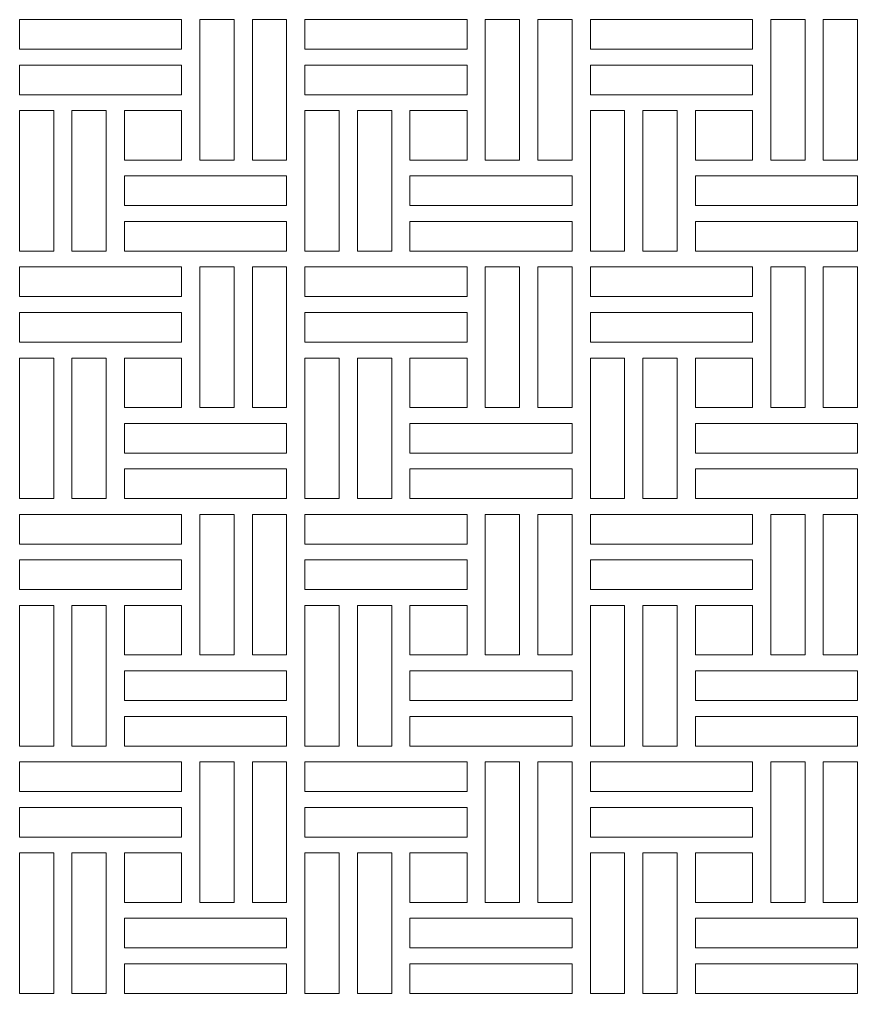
# Model space of a CAD drawing. Header units: millimetres. Extents: x -1200 to 1200, y -590 to 590.
# Drawn here: x 184 to 1200, y -590 to 590 of the extents above; entities that cross this region are included whole.
import ezdxf

# ---------------------------------------------------------------- set-up
doc = ezdxf.new("R2010")
doc.units = ezdxf.units.MM
doc.header["$MEASUREMENT"] = 0
doc.layers.add('Layer 1', color=7, linetype='Continuous')

msp = doc.modelspace()

# ---------------------------------------------------------------- linework, layer by layer
at = {"layer": 'Layer 1', "color": 250, "lineweight": 20}
for points, knots in [([(184.0305, 553.9891), (184.0305, 553.9891), (380.5639, 553.9891), (380.5639, 553.9891), (380.5639, 553.9891), (380.5639, 589.9734), (380.5639, 589.9734), (380.5639, 589.9734), (184.0305, 589.9734), (184.0305, 589.9734), (184.0305, 589.9734), (184.0305, 553.9891), (184.0305, 553.9891)], [0, 0, 0, 0, 0.25, 0.25, 0.25, 0.5, 0.5, 0.5, 0.75, 0.75, 0.75, 1, 1, 1, 1]), ([(444.2366, 419.6945), (444.2366, 419.6945), (444.2366, 589.9734), (444.2366, 589.9734), (444.2366, 589.9734), (402.7033, 589.9734), (402.7033, 589.9734), (402.7033, 589.9734), (402.7033, 419.6945), (402.7033, 419.6945), (402.7033, 419.6945), (444.2366, 419.6945), (444.2366, 419.6945)], [0, 0, 0, 0, 0.25, 0.25, 0.25, 0.5, 0.5, 0.5, 0.75, 0.75, 0.75, 1, 1, 1, 1]), ([(466.3773, 589.9734), (466.3773, 589.9734), (466.3773, 419.6945), (466.3773, 419.6945), (466.3773, 419.6945), (507.9087, 419.6945), (507.9087, 419.6945), (507.9087, 419.6945), (507.9087, 589.9734), (507.9087, 589.9734), (507.9087, 589.9734), (466.3773, 589.9734), (466.3773, 589.9734)], [0, 0, 0, 0, 0.25, 0.25, 0.25, 0.5, 0.5, 0.5, 0.75, 0.75, 0.75, 1, 1, 1, 1]), ([(530.0492, 553.9891), (530.0492, 553.9891), (726.5842, 553.9891), (726.5842, 553.9891), (726.5842, 553.9891), (726.5842, 589.9734), (726.5842, 589.9734), (726.5842, 589.9734), (530.0492, 589.9734), (530.0492, 589.9734), (530.0492, 589.9734), (530.0492, 553.9891), (530.0492, 553.9891)], [0, 0, 0, 0, 0.25, 0.25, 0.25, 0.5, 0.5, 0.5, 0.75, 0.75, 0.75, 1, 1, 1, 1]), ([(790.2558, 419.6945), (790.2558, 419.6945), (790.2558, 589.9734), (790.2558, 589.9734), (790.2558, 589.9734), (748.7237, 589.9734), (748.7237, 589.9734), (748.7237, 589.9734), (748.7237, 419.6945), (748.7237, 419.6945), (748.7237, 419.6945), (790.2558, 419.6945), (790.2558, 419.6945)], [0, 0, 0, 0, 0.25, 0.25, 0.25, 0.5, 0.5, 0.5, 0.75, 0.75, 0.75, 1, 1, 1, 1]), ([(812.396, 589.9734), (812.396, 589.9734), (812.396, 419.6945), (812.396, 419.6945), (812.396, 419.6945), (853.9293, 419.6945), (853.9293, 419.6945), (853.9293, 419.6945), (853.9293, 589.9734), (853.9293, 589.9734), (853.9293, 589.9734), (812.396, 589.9734), (812.396, 589.9734)], [0, 0, 0, 0, 0.25, 0.25, 0.25, 0.5, 0.5, 0.5, 0.75, 0.75, 0.75, 1, 1, 1, 1]), ([(876.0704, 553.9891), (876.0704, 553.9891), (1072.6025, 553.9891), (1072.6025, 553.9891), (1072.6025, 553.9891), (1072.6025, 589.9734), (1072.6025, 589.9734), (1072.6025, 589.9734), (876.0704, 589.9734), (876.0704, 589.9734), (876.0704, 589.9734), (876.0704, 553.9891), (876.0704, 553.9891)], [0, 0, 0, 0, 0.25, 0.25, 0.25, 0.5, 0.5, 0.5, 0.75, 0.75, 0.75, 1, 1, 1, 1]), ([(1136.275, 419.6945), (1136.275, 419.6945), (1136.275, 589.9734), (1136.275, 589.9734), (1136.275, 589.9734), (1094.7424, 589.9734), (1094.7424, 589.9734), (1094.7424, 589.9734), (1094.7424, 419.6945), (1094.7424, 419.6945), (1094.7424, 419.6945), (1136.275, 419.6945), (1136.275, 419.6945)], [0, 0, 0, 0, 0.25, 0.25, 0.25, 0.5, 0.5, 0.5, 0.75, 0.75, 0.75, 1, 1, 1, 1]), ([(1158.4159, 589.9734), (1158.4159, 589.9734), (1158.4159, 419.6945), (1158.4159, 419.6945), (1158.4159, 419.6945), (1199.95, 419.6945), (1199.95, 419.6945), (1199.95, 419.6945), (1199.95, 589.9734), (1199.95, 589.9734), (1199.95, 589.9734), (1158.4159, 589.9734), (1158.4159, 589.9734)], [0, 0, 0, 0, 0.25, 0.25, 0.25, 0.5, 0.5, 0.5, 0.75, 0.75, 0.75, 1, 1, 1, 1]), ([(184.0305, 498.8232), (184.0305, 498.8232), (225.563, 498.8232), (225.563, 498.8232), (225.563, 498.8232), (247.7021, 498.8232), (247.7021, 498.8232), (247.7021, 498.8232), (289.2355, 498.8232), (289.2355, 498.8232), (289.2355, 498.8232), (311.3769, 498.8232), (311.3769, 498.8232), (311.3769, 498.8232), (380.5639, 498.8232), (380.5639, 498.8232), (380.5639, 498.8232), (380.5639, 534.8062), (380.5639, 534.8062), (380.5639, 534.8062), (184.0305, 534.8062), (184.0305, 534.8062), (184.0305, 534.8062), (184.0305, 498.8232), (184.0305, 498.8232)], [0, 0, 0, 0, 0.125, 0.125, 0.125, 0.25, 0.25, 0.25, 0.375, 0.375, 0.375, 0.5, 0.5, 0.5, 0.625, 0.625, 0.625, 0.75, 0.75, 0.75, 0.875, 0.875, 0.875, 1, 1, 1, 1]), ([(530.0492, 498.8232), (530.0492, 498.8232), (571.5818, 498.8232), (571.5818, 498.8232), (571.5818, 498.8232), (593.7217, 498.8232), (593.7217, 498.8232), (593.7217, 498.8232), (635.2554, 498.8232), (635.2554, 498.8232), (635.2554, 498.8232), (657.3956, 498.8232), (657.3956, 498.8232), (657.3956, 498.8232), (726.5842, 498.8232), (726.5842, 498.8232), (726.5842, 498.8232), (726.5842, 534.8062), (726.5842, 534.8062), (726.5842, 534.8062), (530.0492, 534.8062), (530.0492, 534.8062), (530.0492, 534.8062), (530.0492, 498.8232), (530.0492, 498.8232)], [0, 0, 0, 0, 0.125, 0.125, 0.125, 0.25, 0.25, 0.25, 0.375, 0.375, 0.375, 0.5, 0.5, 0.5, 0.625, 0.625, 0.625, 0.75, 0.75, 0.75, 0.875, 0.875, 0.875, 1, 1, 1, 1]), ([(876.0704, 498.8232), (876.0704, 498.8232), (917.6029, 498.8232), (917.6029, 498.8232), (917.6029, 498.8232), (939.7436, 498.8232), (939.7436, 498.8232), (939.7436, 498.8232), (981.2745, 498.8232), (981.2745, 498.8232), (981.2745, 498.8232), (1003.4152, 498.8232), (1003.4152, 498.8232), (1003.4152, 498.8232), (1072.6025, 498.8232), (1072.6025, 498.8232), (1072.6025, 498.8232), (1072.6025, 534.8062), (1072.6025, 534.8062), (1072.6025, 534.8062), (876.0704, 534.8062), (876.0704, 534.8062), (876.0704, 534.8062), (876.0704, 498.8232), (876.0704, 498.8232)], [0, 0, 0, 0, 0.125, 0.125, 0.125, 0.25, 0.25, 0.25, 0.375, 0.375, 0.375, 0.5, 0.5, 0.5, 0.625, 0.625, 0.625, 0.75, 0.75, 0.75, 0.875, 0.875, 0.875, 1, 1, 1, 1]), ([(225.563, 309.3599), (225.563, 309.3599), (225.563, 479.6402), (225.563, 479.6402), (225.563, 479.6402), (184.0305, 479.6402), (184.0305, 479.6402), (184.0305, 479.6402), (184.0305, 309.3599), (184.0305, 309.3599), (184.0305, 309.3599), (225.563, 309.3599), (225.563, 309.3599)], [0, 0, 0, 0, 0.25, 0.25, 0.25, 0.5, 0.5, 0.5, 0.75, 0.75, 0.75, 1, 1, 1, 1]), ([(289.2355, 309.3599), (289.2355, 309.3599), (289.2355, 479.6402), (289.2355, 479.6402), (289.2355, 479.6402), (247.7021, 479.6402), (247.7021, 479.6402), (247.7021, 479.6402), (247.7021, 309.3599), (247.7021, 309.3599), (247.7021, 309.3599), (289.2355, 309.3599), (289.2355, 309.3599)], [0, 0, 0, 0, 0.25, 0.25, 0.25, 0.5, 0.5, 0.5, 0.75, 0.75, 0.75, 1, 1, 1, 1]), ([(311.3769, 479.6402), (311.3769, 479.6402), (311.3769, 419.6945), (311.3769, 419.6945), (311.3769, 419.6945), (380.5639, 419.6945), (380.5639, 419.6945), (380.5639, 419.6945), (380.5639, 479.6402), (380.5639, 479.6402), (380.5639, 479.6402), (311.3769, 479.6402), (311.3769, 479.6402)], [0, 0, 0, 0, 0.25, 0.25, 0.25, 0.5, 0.5, 0.5, 0.75, 0.75, 0.75, 1, 1, 1, 1]), ([(571.5818, 309.3599), (571.5818, 309.3599), (571.5818, 479.6402), (571.5818, 479.6402), (571.5818, 479.6402), (530.0492, 479.6402), (530.0492, 479.6402), (530.0492, 479.6402), (530.0492, 309.3599), (530.0492, 309.3599), (530.0492, 309.3599), (571.5818, 309.3599), (571.5818, 309.3599)], [0, 0, 0, 0, 0.25, 0.25, 0.25, 0.5, 0.5, 0.5, 0.75, 0.75, 0.75, 1, 1, 1, 1]), ([(635.2554, 309.3599), (635.2554, 309.3599), (635.2554, 479.6402), (635.2554, 479.6402), (635.2554, 479.6402), (593.7217, 479.6402), (593.7217, 479.6402), (593.7217, 479.6402), (593.7217, 309.3599), (593.7217, 309.3599), (593.7217, 309.3599), (635.2554, 309.3599), (635.2554, 309.3599)], [0, 0, 0, 0, 0.25, 0.25, 0.25, 0.5, 0.5, 0.5, 0.75, 0.75, 0.75, 1, 1, 1, 1]), ([(657.3956, 479.6402), (657.3956, 479.6402), (657.3956, 419.6945), (657.3956, 419.6945), (657.3956, 419.6945), (726.5842, 419.6945), (726.5842, 419.6945), (726.5842, 419.6945), (726.5842, 479.6402), (726.5842, 479.6402), (726.5842, 479.6402), (657.3956, 479.6402), (657.3956, 479.6402)], [0, 0, 0, 0, 0.25, 0.25, 0.25, 0.5, 0.5, 0.5, 0.75, 0.75, 0.75, 1, 1, 1, 1]), ([(917.6029, 309.3599), (917.6029, 309.3599), (917.6029, 479.6402), (917.6029, 479.6402), (917.6029, 479.6402), (876.0704, 479.6402), (876.0704, 479.6402), (876.0704, 479.6402), (876.0704, 309.3599), (876.0704, 309.3599), (876.0704, 309.3599), (917.6029, 309.3599), (917.6029, 309.3599)], [0, 0, 0, 0, 0.25, 0.25, 0.25, 0.5, 0.5, 0.5, 0.75, 0.75, 0.75, 1, 1, 1, 1]), ([(981.2745, 309.3599), (981.2745, 309.3599), (981.2745, 479.6402), (981.2745, 479.6402), (981.2745, 479.6402), (939.7436, 479.6402), (939.7436, 479.6402), (939.7436, 479.6402), (939.7436, 309.3599), (939.7436, 309.3599), (939.7436, 309.3599), (981.2745, 309.3599), (981.2745, 309.3599)], [0, 0, 0, 0, 0.25, 0.25, 0.25, 0.5, 0.5, 0.5, 0.75, 0.75, 0.75, 1, 1, 1, 1]), ([(1003.4152, 479.6402), (1003.4152, 479.6402), (1003.4152, 419.6945), (1003.4152, 419.6945), (1003.4152, 419.6945), (1072.6025, 419.6945), (1072.6025, 419.6945), (1072.6025, 419.6945), (1072.6025, 479.6402), (1072.6025, 479.6402), (1072.6025, 479.6402), (1003.4152, 479.6402), (1003.4152, 479.6402)], [0, 0, 0, 0, 0.25, 0.25, 0.25, 0.5, 0.5, 0.5, 0.75, 0.75, 0.75, 1, 1, 1, 1]), ([(507.9087, 400.5131), (507.9087, 400.5131), (311.3769, 400.5131), (311.3769, 400.5131), (311.3769, 400.5131), (311.3769, 364.5272), (311.3769, 364.5272), (311.3769, 364.5272), (507.9087, 364.5272), (507.9087, 364.5272), (507.9087, 364.5272), (507.9087, 400.5131), (507.9087, 400.5131)], [0, 0, 0, 0, 0.25, 0.25, 0.25, 0.5, 0.5, 0.5, 0.75, 0.75, 0.75, 1, 1, 1, 1]), ([(853.9293, 400.5131), (853.9293, 400.5131), (657.3956, 400.5131), (657.3956, 400.5131), (657.3956, 400.5131), (657.3956, 364.5272), (657.3956, 364.5272), (657.3956, 364.5272), (853.9293, 364.5272), (853.9293, 364.5272), (853.9293, 364.5272), (853.9293, 400.5131), (853.9293, 400.5131)], [0, 0, 0, 0, 0.25, 0.25, 0.25, 0.5, 0.5, 0.5, 0.75, 0.75, 0.75, 1, 1, 1, 1]), ([(1199.95, 400.5131), (1199.95, 400.5131), (1003.4152, 400.5131), (1003.4152, 400.5131), (1003.4152, 400.5131), (1003.4152, 364.5272), (1003.4152, 364.5272), (1003.4152, 364.5272), (1199.95, 364.5272), (1199.95, 364.5272), (1199.95, 364.5272), (1199.95, 400.5131), (1199.95, 400.5131)], [0, 0, 0, 0, 0.25, 0.25, 0.25, 0.5, 0.5, 0.5, 0.75, 0.75, 0.75, 1, 1, 1, 1]), ([(507.9087, 345.3452), (507.9087, 345.3452), (311.3769, 345.3452), (311.3769, 345.3452), (311.3769, 345.3452), (311.3769, 309.3599), (311.3769, 309.3599), (311.3769, 309.3599), (507.9087, 309.3599), (507.9087, 309.3599), (507.9087, 309.3599), (507.9087, 345.3452), (507.9087, 345.3452)], [0, 0, 0, 0, 0.25, 0.25, 0.25, 0.5, 0.5, 0.5, 0.75, 0.75, 0.75, 1, 1, 1, 1]), ([(853.9293, 345.3452), (853.9293, 345.3452), (657.3956, 345.3452), (657.3956, 345.3452), (657.3956, 345.3452), (657.3956, 309.3599), (657.3956, 309.3599), (657.3956, 309.3599), (853.9293, 309.3599), (853.9293, 309.3599), (853.9293, 309.3599), (853.9293, 345.3452), (853.9293, 345.3452)], [0, 0, 0, 0, 0.25, 0.25, 0.25, 0.5, 0.5, 0.5, 0.75, 0.75, 0.75, 1, 1, 1, 1]), ([(1199.95, 345.3452), (1199.95, 345.3452), (1003.4152, 345.3452), (1003.4152, 345.3452), (1003.4152, 345.3452), (1003.4152, 309.3599), (1003.4152, 309.3599), (1003.4152, 309.3599), (1199.95, 309.3599), (1199.95, 309.3599), (1199.95, 309.3599), (1199.95, 345.3452), (1199.95, 345.3452)], [0, 0, 0, 0, 0.25, 0.25, 0.25, 0.5, 0.5, 0.5, 0.75, 0.75, 0.75, 1, 1, 1, 1]), ([(184.0305, 254.1937), (184.0305, 254.1937), (380.5639, 254.1937), (380.5639, 254.1937), (380.5639, 254.1937), (380.5639, 290.1784), (380.5639, 290.1784), (380.5639, 290.1784), (311.3769, 290.1784), (311.3769, 290.1784), (311.3769, 290.1784), (184.0305, 290.1784), (184.0305, 290.1784), (184.0305, 290.1784), (184.0305, 254.1937), (184.0305, 254.1937)], [0, 0, 0, 0, 0.2, 0.2, 0.2, 0.4, 0.4, 0.4, 0.6, 0.6, 0.6, 0.8, 0.8, 0.8, 1, 1, 1, 1]), ([(444.2366, 119.8987), (444.2366, 119.8987), (444.2366, 290.1784), (444.2366, 290.1784), (444.2366, 290.1784), (402.7033, 290.1784), (402.7033, 290.1784), (402.7033, 290.1784), (402.7033, 119.8987), (402.7033, 119.8987), (402.7033, 119.8987), (444.2366, 119.8987), (444.2366, 119.8987)], [0, 0, 0, 0, 0.25, 0.25, 0.25, 0.5, 0.5, 0.5, 0.75, 0.75, 0.75, 1, 1, 1, 1]), ([(466.3773, 290.1784), (466.3773, 290.1784), (466.3773, 119.8987), (466.3773, 119.8987), (466.3773, 119.8987), (507.9087, 119.8987), (507.9087, 119.8987), (507.9087, 119.8987), (507.9087, 290.1784), (507.9087, 290.1784), (507.9087, 290.1784), (466.3773, 290.1784), (466.3773, 290.1784)], [0, 0, 0, 0, 0.25, 0.25, 0.25, 0.5, 0.5, 0.5, 0.75, 0.75, 0.75, 1, 1, 1, 1]), ([(530.0492, 254.1937), (530.0492, 254.1937), (726.5842, 254.1937), (726.5842, 254.1937), (726.5842, 254.1937), (726.5842, 290.1784), (726.5842, 290.1784), (726.5842, 290.1784), (657.3956, 290.1784), (657.3956, 290.1784), (657.3956, 290.1784), (530.0492, 290.1784), (530.0492, 290.1784), (530.0492, 290.1784), (530.0492, 254.1937), (530.0492, 254.1937)], [0, 0, 0, 0, 0.2, 0.2, 0.2, 0.4, 0.4, 0.4, 0.6, 0.6, 0.6, 0.8, 0.8, 0.8, 1, 1, 1, 1]), ([(790.2558, 119.8987), (790.2558, 119.8987), (790.2558, 290.1784), (790.2558, 290.1784), (790.2558, 290.1784), (748.7237, 290.1784), (748.7237, 290.1784), (748.7237, 290.1784), (748.7237, 119.8987), (748.7237, 119.8987), (748.7237, 119.8987), (790.2558, 119.8987), (790.2558, 119.8987)], [0, 0, 0, 0, 0.25, 0.25, 0.25, 0.5, 0.5, 0.5, 0.75, 0.75, 0.75, 1, 1, 1, 1]), ([(812.396, 290.1784), (812.396, 290.1784), (812.396, 119.8987), (812.396, 119.8987), (812.396, 119.8987), (853.9293, 119.8987), (853.9293, 119.8987), (853.9293, 119.8987), (853.9293, 290.1784), (853.9293, 290.1784), (853.9293, 290.1784), (812.396, 290.1784), (812.396, 290.1784)], [0, 0, 0, 0, 0.25, 0.25, 0.25, 0.5, 0.5, 0.5, 0.75, 0.75, 0.75, 1, 1, 1, 1]), ([(876.0704, 254.1937), (876.0704, 254.1937), (1072.6025, 254.1937), (1072.6025, 254.1937), (1072.6025, 254.1937), (1072.6025, 290.1784), (1072.6025, 290.1784), (1072.6025, 290.1784), (1003.4152, 290.1784), (1003.4152, 290.1784), (1003.4152, 290.1784), (876.0704, 290.1784), (876.0704, 290.1784), (876.0704, 290.1784), (876.0704, 254.1937), (876.0704, 254.1937)], [0, 0, 0, 0, 0.2, 0.2, 0.2, 0.4, 0.4, 0.4, 0.6, 0.6, 0.6, 0.8, 0.8, 0.8, 1, 1, 1, 1]), ([(1136.275, 119.8987), (1136.275, 119.8987), (1136.275, 290.1784), (1136.275, 290.1784), (1136.275, 290.1784), (1094.7424, 290.1784), (1094.7424, 290.1784), (1094.7424, 290.1784), (1094.7424, 119.8987), (1094.7424, 119.8987), (1094.7424, 119.8987), (1136.275, 119.8987), (1136.275, 119.8987)], [0, 0, 0, 0, 0.25, 0.25, 0.25, 0.5, 0.5, 0.5, 0.75, 0.75, 0.75, 1, 1, 1, 1]), ([(1158.4159, 290.1784), (1158.4159, 290.1784), (1158.4159, 119.8987), (1158.4159, 119.8987), (1158.4159, 119.8987), (1199.95, 119.8987), (1199.95, 119.8987), (1199.95, 119.8987), (1199.95, 290.1784), (1199.95, 290.1784), (1199.95, 290.1784), (1158.4159, 290.1784), (1158.4159, 290.1784)], [0, 0, 0, 0, 0.25, 0.25, 0.25, 0.5, 0.5, 0.5, 0.75, 0.75, 0.75, 1, 1, 1, 1]), ([(184.0305, 199.0267), (184.0305, 199.0267), (225.563, 199.0267), (225.563, 199.0267), (225.563, 199.0267), (247.7021, 199.0267), (247.7021, 199.0267), (247.7021, 199.0267), (289.2355, 199.0267), (289.2355, 199.0267), (289.2355, 199.0267), (311.3769, 199.0267), (311.3769, 199.0267), (311.3769, 199.0267), (380.5639, 199.0267), (380.5639, 199.0267), (380.5639, 199.0267), (380.5639, 235.011), (380.5639, 235.011), (380.5639, 235.011), (184.0305, 235.011), (184.0305, 235.011), (184.0305, 235.011), (184.0305, 199.0267), (184.0305, 199.0267)], [0, 0, 0, 0, 0.125, 0.125, 0.125, 0.25, 0.25, 0.25, 0.375, 0.375, 0.375, 0.5, 0.5, 0.5, 0.625, 0.625, 0.625, 0.75, 0.75, 0.75, 0.875, 0.875, 0.875, 1, 1, 1, 1]), ([(530.0492, 199.0267), (530.0492, 199.0267), (571.5818, 199.0267), (571.5818, 199.0267), (571.5818, 199.0267), (593.7217, 199.0267), (593.7217, 199.0267), (593.7217, 199.0267), (635.2554, 199.0267), (635.2554, 199.0267), (635.2554, 199.0267), (657.3956, 199.0267), (657.3956, 199.0267), (657.3956, 199.0267), (726.5842, 199.0267), (726.5842, 199.0267), (726.5842, 199.0267), (726.5842, 235.011), (726.5842, 235.011), (726.5842, 235.011), (530.0492, 235.011), (530.0492, 235.011), (530.0492, 235.011), (530.0492, 199.0267), (530.0492, 199.0267)], [0, 0, 0, 0, 0.125, 0.125, 0.125, 0.25, 0.25, 0.25, 0.375, 0.375, 0.375, 0.5, 0.5, 0.5, 0.625, 0.625, 0.625, 0.75, 0.75, 0.75, 0.875, 0.875, 0.875, 1, 1, 1, 1]), ([(876.0704, 199.0267), (876.0704, 199.0267), (917.6029, 199.0267), (917.6029, 199.0267), (917.6029, 199.0267), (939.7436, 199.0267), (939.7436, 199.0267), (939.7436, 199.0267), (981.2745, 199.0267), (981.2745, 199.0267), (981.2745, 199.0267), (1003.4152, 199.0267), (1003.4152, 199.0267), (1003.4152, 199.0267), (1072.6025, 199.0267), (1072.6025, 199.0267), (1072.6025, 199.0267), (1072.6025, 235.011), (1072.6025, 235.011), (1072.6025, 235.011), (876.0704, 235.011), (876.0704, 235.011), (876.0704, 235.011), (876.0704, 199.0267), (876.0704, 199.0267)], [0, 0, 0, 0, 0.125, 0.125, 0.125, 0.25, 0.25, 0.25, 0.375, 0.375, 0.375, 0.5, 0.5, 0.5, 0.625, 0.625, 0.625, 0.75, 0.75, 0.75, 0.875, 0.875, 0.875, 1, 1, 1, 1]), ([(225.563, 9.5636), (225.563, 9.5636), (225.563, 179.8438), (225.563, 179.8438), (225.563, 179.8438), (184.0305, 179.8438), (184.0305, 179.8438), (184.0305, 179.8438), (184.0305, 9.5636), (184.0305, 9.5636), (184.0305, 9.5636), (225.563, 9.5636), (225.563, 9.5636)], [0, 0, 0, 0, 0.25, 0.25, 0.25, 0.5, 0.5, 0.5, 0.75, 0.75, 0.75, 1, 1, 1, 1]), ([(289.2355, 9.5636), (289.2355, 9.5636), (289.2355, 179.8438), (289.2355, 179.8438), (289.2355, 179.8438), (247.7021, 179.8438), (247.7021, 179.8438), (247.7021, 179.8438), (247.7021, 9.5636), (247.7021, 9.5636), (247.7021, 9.5636), (289.2355, 9.5636), (289.2355, 9.5636)], [0, 0, 0, 0, 0.25, 0.25, 0.25, 0.5, 0.5, 0.5, 0.75, 0.75, 0.75, 1, 1, 1, 1]), ([(311.3769, 179.8438), (311.3769, 179.8438), (311.3769, 119.8987), (311.3769, 119.8987), (311.3769, 119.8987), (380.5639, 119.8987), (380.5639, 119.8987), (380.5639, 119.8987), (380.5639, 179.8438), (380.5639, 179.8438), (380.5639, 179.8438), (311.3769, 179.8438), (311.3769, 179.8438)], [0, 0, 0, 0, 0.25, 0.25, 0.25, 0.5, 0.5, 0.5, 0.75, 0.75, 0.75, 1, 1, 1, 1]), ([(571.5818, 9.5636), (571.5818, 9.5636), (571.5818, 179.8438), (571.5818, 179.8438), (571.5818, 179.8438), (530.0492, 179.8438), (530.0492, 179.8438), (530.0492, 179.8438), (530.0492, 9.5636), (530.0492, 9.5636), (530.0492, 9.5636), (571.5818, 9.5636), (571.5818, 9.5636)], [0, 0, 0, 0, 0.25, 0.25, 0.25, 0.5, 0.5, 0.5, 0.75, 0.75, 0.75, 1, 1, 1, 1]), ([(635.2554, 9.5636), (635.2554, 9.5636), (635.2554, 179.8438), (635.2554, 179.8438), (635.2554, 179.8438), (593.7217, 179.8438), (593.7217, 179.8438), (593.7217, 179.8438), (593.7217, 9.5636), (593.7217, 9.5636), (593.7217, 9.5636), (635.2554, 9.5636), (635.2554, 9.5636)], [0, 0, 0, 0, 0.25, 0.25, 0.25, 0.5, 0.5, 0.5, 0.75, 0.75, 0.75, 1, 1, 1, 1]), ([(657.3956, 179.8438), (657.3956, 179.8438), (657.3956, 119.8987), (657.3956, 119.8987), (657.3956, 119.8987), (726.5842, 119.8987), (726.5842, 119.8987), (726.5842, 119.8987), (726.5842, 179.8438), (726.5842, 179.8438), (726.5842, 179.8438), (657.3956, 179.8438), (657.3956, 179.8438)], [0, 0, 0, 0, 0.25, 0.25, 0.25, 0.5, 0.5, 0.5, 0.75, 0.75, 0.75, 1, 1, 1, 1]), ([(917.6029, 9.5636), (917.6029, 9.5636), (917.6029, 179.8438), (917.6029, 179.8438), (917.6029, 179.8438), (876.0704, 179.8438), (876.0704, 179.8438), (876.0704, 179.8438), (876.0704, 9.5636), (876.0704, 9.5636), (876.0704, 9.5636), (917.6029, 9.5636), (917.6029, 9.5636)], [0, 0, 0, 0, 0.25, 0.25, 0.25, 0.5, 0.5, 0.5, 0.75, 0.75, 0.75, 1, 1, 1, 1]), ([(981.2745, 9.5636), (981.2745, 9.5636), (981.2745, 179.8438), (981.2745, 179.8438), (981.2745, 179.8438), (939.7436, 179.8438), (939.7436, 179.8438), (939.7436, 179.8438), (939.7436, 9.5636), (939.7436, 9.5636), (939.7436, 9.5636), (981.2745, 9.5636), (981.2745, 9.5636)], [0, 0, 0, 0, 0.25, 0.25, 0.25, 0.5, 0.5, 0.5, 0.75, 0.75, 0.75, 1, 1, 1, 1]), ([(1003.4152, 179.8438), (1003.4152, 179.8438), (1003.4152, 119.8987), (1003.4152, 119.8987), (1003.4152, 119.8987), (1072.6025, 119.8987), (1072.6025, 119.8987), (1072.6025, 119.8987), (1072.6025, 179.8438), (1072.6025, 179.8438), (1072.6025, 179.8438), (1003.4152, 179.8438), (1003.4152, 179.8438)], [0, 0, 0, 0, 0.25, 0.25, 0.25, 0.5, 0.5, 0.5, 0.75, 0.75, 0.75, 1, 1, 1, 1]), ([(507.9087, 100.7168), (507.9087, 100.7168), (311.3769, 100.7168), (311.3769, 100.7168), (311.3769, 100.7168), (311.3769, 64.7321), (311.3769, 64.7321), (311.3769, 64.7321), (507.9087, 64.7321), (507.9087, 64.7321), (507.9087, 64.7321), (507.9087, 100.7168), (507.9087, 100.7168)], [0, 0, 0, 0, 0.25, 0.25, 0.25, 0.5, 0.5, 0.5, 0.75, 0.75, 0.75, 1, 1, 1, 1]), ([(853.9293, 100.7168), (853.9293, 100.7168), (657.3956, 100.7168), (657.3956, 100.7168), (657.3956, 100.7168), (657.3956, 64.7321), (657.3956, 64.7321), (657.3956, 64.7321), (853.9293, 64.7321), (853.9293, 64.7321), (853.9293, 64.7321), (853.9293, 100.7168), (853.9293, 100.7168)], [0, 0, 0, 0, 0.25, 0.25, 0.25, 0.5, 0.5, 0.5, 0.75, 0.75, 0.75, 1, 1, 1, 1]), ([(1199.95, 100.7168), (1199.95, 100.7168), (1003.4152, 100.7168), (1003.4152, 100.7168), (1003.4152, 100.7168), (1003.4152, 64.7321), (1003.4152, 64.7321), (1003.4152, 64.7321), (1199.95, 64.7321), (1199.95, 64.7321), (1199.95, 64.7321), (1199.95, 100.7168), (1199.95, 100.7168)], [0, 0, 0, 0, 0.25, 0.25, 0.25, 0.5, 0.5, 0.5, 0.75, 0.75, 0.75, 1, 1, 1, 1]), ([(507.9087, 45.5498), (507.9087, 45.5498), (311.3769, 45.5498), (311.3769, 45.5498), (311.3769, 45.5498), (311.3769, 9.5636), (311.3769, 9.5636), (311.3769, 9.5636), (507.9087, 9.5636), (507.9087, 9.5636), (507.9087, 9.5636), (507.9087, 45.5498), (507.9087, 45.5498)], [0, 0, 0, 0, 0.25, 0.25, 0.25, 0.5, 0.5, 0.5, 0.75, 0.75, 0.75, 1, 1, 1, 1]), ([(853.9293, 45.5498), (853.9293, 45.5498), (657.3956, 45.5498), (657.3956, 45.5498), (657.3956, 45.5498), (657.3956, 9.5636), (657.3956, 9.5636), (657.3956, 9.5636), (853.9293, 9.5636), (853.9293, 9.5636), (853.9293, 9.5636), (853.9293, 45.5498), (853.9293, 45.5498)], [0, 0, 0, 0, 0.25, 0.25, 0.25, 0.5, 0.5, 0.5, 0.75, 0.75, 0.75, 1, 1, 1, 1]), ([(1199.95, 45.5498), (1199.95, 45.5498), (1003.4152, 45.5498), (1003.4152, 45.5498), (1003.4152, 45.5498), (1003.4152, 9.5636), (1003.4152, 9.5636), (1003.4152, 9.5636), (1199.95, 9.5636), (1199.95, 9.5636), (1199.95, 9.5636), (1199.95, 45.5498), (1199.95, 45.5498)], [0, 0, 0, 0, 0.25, 0.25, 0.25, 0.5, 0.5, 0.5, 0.75, 0.75, 0.75, 1, 1, 1, 1]), ([(184.0305, -45.603), (184.0305, -45.603), (380.5639, -45.603), (380.5639, -45.603), (380.5639, -45.603), (380.5639, -9.6168), (380.5639, -9.6168), (380.5639, -9.6168), (311.3769, -9.6168), (311.3769, -9.6168), (311.3769, -9.6168), (184.0305, -9.6168), (184.0305, -9.6168), (184.0305, -9.6168), (184.0305, -45.603), (184.0305, -45.603)], [0, 0, 0, 0, 0.2, 0.2, 0.2, 0.4, 0.4, 0.4, 0.6, 0.6, 0.6, 0.8, 0.8, 0.8, 1, 1, 1, 1]), ([(444.2366, -179.897), (444.2366, -179.897), (444.2366, -9.6168), (444.2366, -9.6168), (444.2366, -9.6168), (402.7033, -9.6168), (402.7033, -9.6168), (402.7033, -9.6168), (402.7033, -179.897), (402.7033, -179.897), (402.7033, -179.897), (444.2366, -179.897), (444.2366, -179.897)], [0, 0, 0, 0, 0.25, 0.25, 0.25, 0.5, 0.5, 0.5, 0.75, 0.75, 0.75, 1, 1, 1, 1]), ([(466.3773, -9.6168), (466.3773, -9.6168), (466.3773, -179.897), (466.3773, -179.897), (466.3773, -179.897), (507.9087, -179.897), (507.9087, -179.897), (507.9087, -179.897), (507.9087, -9.6168), (507.9087, -9.6168), (507.9087, -9.6168), (466.3773, -9.6168), (466.3773, -9.6168)], [0, 0, 0, 0, 0.25, 0.25, 0.25, 0.5, 0.5, 0.5, 0.75, 0.75, 0.75, 1, 1, 1, 1]), ([(530.0492, -45.603), (530.0492, -45.603), (726.5842, -45.603), (726.5842, -45.603), (726.5842, -45.603), (726.5842, -9.6168), (726.5842, -9.6168), (726.5842, -9.6168), (657.3956, -9.6168), (657.3956, -9.6168), (657.3956, -9.6168), (530.0492, -9.6168), (530.0492, -9.6168), (530.0492, -9.6168), (530.0492, -45.603), (530.0492, -45.603)], [0, 0, 0, 0, 0.2, 0.2, 0.2, 0.4, 0.4, 0.4, 0.6, 0.6, 0.6, 0.8, 0.8, 0.8, 1, 1, 1, 1]), ([(790.2558, -179.897), (790.2558, -179.897), (790.2558, -9.6168), (790.2558, -9.6168), (790.2558, -9.6168), (748.7237, -9.6168), (748.7237, -9.6168), (748.7237, -9.6168), (748.7237, -179.897), (748.7237, -179.897), (748.7237, -179.897), (790.2558, -179.897), (790.2558, -179.897)], [0, 0, 0, 0, 0.25, 0.25, 0.25, 0.5, 0.5, 0.5, 0.75, 0.75, 0.75, 1, 1, 1, 1]), ([(812.396, -9.6168), (812.396, -9.6168), (812.396, -179.897), (812.396, -179.897), (812.396, -179.897), (853.9293, -179.897), (853.9293, -179.897), (853.9293, -179.897), (853.9293, -9.6168), (853.9293, -9.6168), (853.9293, -9.6168), (812.396, -9.6168), (812.396, -9.6168)], [0, 0, 0, 0, 0.25, 0.25, 0.25, 0.5, 0.5, 0.5, 0.75, 0.75, 0.75, 1, 1, 1, 1]), ([(876.0704, -45.603), (876.0704, -45.603), (1072.6025, -45.603), (1072.6025, -45.603), (1072.6025, -45.603), (1072.6025, -9.6168), (1072.6025, -9.6168), (1072.6025, -9.6168), (1003.4152, -9.6168), (1003.4152, -9.6168), (1003.4152, -9.6168), (876.0704, -9.6168), (876.0704, -9.6168), (876.0704, -9.6168), (876.0704, -45.603), (876.0704, -45.603)], [0, 0, 0, 0, 0.2, 0.2, 0.2, 0.4, 0.4, 0.4, 0.6, 0.6, 0.6, 0.8, 0.8, 0.8, 1, 1, 1, 1]), ([(1136.275, -179.897), (1136.275, -179.897), (1136.275, -9.6168), (1136.275, -9.6168), (1136.275, -9.6168), (1094.7424, -9.6168), (1094.7424, -9.6168), (1094.7424, -9.6168), (1094.7424, -179.897), (1094.7424, -179.897), (1094.7424, -179.897), (1136.275, -179.897), (1136.275, -179.897)], [0, 0, 0, 0, 0.25, 0.25, 0.25, 0.5, 0.5, 0.5, 0.75, 0.75, 0.75, 1, 1, 1, 1]), ([(1158.4159, -9.6168), (1158.4159, -9.6168), (1158.4159, -179.897), (1158.4159, -179.897), (1158.4159, -179.897), (1199.95, -179.897), (1199.95, -179.897), (1199.95, -179.897), (1199.95, -9.6168), (1199.95, -9.6168), (1199.95, -9.6168), (1158.4159, -9.6168), (1158.4159, -9.6168)], [0, 0, 0, 0, 0.25, 0.25, 0.25, 0.5, 0.5, 0.5, 0.75, 0.75, 0.75, 1, 1, 1, 1]), ([(184.0305, -100.77), (184.0305, -100.77), (225.563, -100.77), (225.563, -100.77), (225.563, -100.77), (247.7021, -100.77), (247.7021, -100.77), (247.7021, -100.77), (289.2355, -100.77), (289.2355, -100.77), (289.2355, -100.77), (311.3769, -100.77), (311.3769, -100.77), (311.3769, -100.77), (380.5639, -100.77), (380.5639, -100.77), (380.5639, -100.77), (380.5639, -64.7853), (380.5639, -64.7853), (380.5639, -64.7853), (184.0305, -64.7853), (184.0305, -64.7853), (184.0305, -64.7853), (184.0305, -100.77), (184.0305, -100.77)], [0, 0, 0, 0, 0.125, 0.125, 0.125, 0.25, 0.25, 0.25, 0.375, 0.375, 0.375, 0.5, 0.5, 0.5, 0.625, 0.625, 0.625, 0.75, 0.75, 0.75, 0.875, 0.875, 0.875, 1, 1, 1, 1]), ([(530.0492, -100.77), (530.0492, -100.77), (571.5818, -100.77), (571.5818, -100.77), (571.5818, -100.77), (593.7217, -100.77), (593.7217, -100.77), (593.7217, -100.77), (635.2554, -100.77), (635.2554, -100.77), (635.2554, -100.77), (657.3956, -100.77), (657.3956, -100.77), (657.3956, -100.77), (726.5842, -100.77), (726.5842, -100.77), (726.5842, -100.77), (726.5842, -64.7853), (726.5842, -64.7853), (726.5842, -64.7853), (530.0492, -64.7853), (530.0492, -64.7853), (530.0492, -64.7853), (530.0492, -100.77), (530.0492, -100.77)], [0, 0, 0, 0, 0.125, 0.125, 0.125, 0.25, 0.25, 0.25, 0.375, 0.375, 0.375, 0.5, 0.5, 0.5, 0.625, 0.625, 0.625, 0.75, 0.75, 0.75, 0.875, 0.875, 0.875, 1, 1, 1, 1]), ([(876.0704, -100.77), (876.0704, -100.77), (917.6029, -100.77), (917.6029, -100.77), (917.6029, -100.77), (939.7436, -100.77), (939.7436, -100.77), (939.7436, -100.77), (981.2745, -100.77), (981.2745, -100.77), (981.2745, -100.77), (1003.4152, -100.77), (1003.4152, -100.77), (1003.4152, -100.77), (1072.6025, -100.77), (1072.6025, -100.77), (1072.6025, -100.77), (1072.6025, -64.7853), (1072.6025, -64.7853), (1072.6025, -64.7853), (876.0704, -64.7853), (876.0704, -64.7853), (876.0704, -64.7853), (876.0704, -100.77), (876.0704, -100.77)], [0, 0, 0, 0, 0.125, 0.125, 0.125, 0.25, 0.25, 0.25, 0.375, 0.375, 0.375, 0.5, 0.5, 0.5, 0.625, 0.625, 0.625, 0.75, 0.75, 0.75, 0.875, 0.875, 0.875, 1, 1, 1, 1]), ([(225.563, -290.2315), (225.563, -290.2315), (225.563, -119.9519), (225.563, -119.9519), (225.563, -119.9519), (184.0305, -119.9519), (184.0305, -119.9519), (184.0305, -119.9519), (184.0305, -290.2315), (184.0305, -290.2315), (184.0305, -290.2315), (225.563, -290.2315), (225.563, -290.2315)], [0, 0, 0, 0, 0.25, 0.25, 0.25, 0.5, 0.5, 0.5, 0.75, 0.75, 0.75, 1, 1, 1, 1]), ([(289.2355, -290.2315), (289.2355, -290.2315), (289.2355, -119.9519), (289.2355, -119.9519), (289.2355, -119.9519), (247.7021, -119.9519), (247.7021, -119.9519), (247.7021, -119.9519), (247.7021, -290.2315), (247.7021, -290.2315), (247.7021, -290.2315), (289.2355, -290.2315), (289.2355, -290.2315)], [0, 0, 0, 0, 0.25, 0.25, 0.25, 0.5, 0.5, 0.5, 0.75, 0.75, 0.75, 1, 1, 1, 1]), ([(311.3769, -119.9519), (311.3769, -119.9519), (311.3769, -179.897), (311.3769, -179.897), (311.3769, -179.897), (380.5639, -179.897), (380.5639, -179.897), (380.5639, -179.897), (380.5639, -119.9519), (380.5639, -119.9519), (380.5639, -119.9519), (311.3769, -119.9519), (311.3769, -119.9519)], [0, 0, 0, 0, 0.25, 0.25, 0.25, 0.5, 0.5, 0.5, 0.75, 0.75, 0.75, 1, 1, 1, 1]), ([(571.5818, -290.2315), (571.5818, -290.2315), (571.5818, -119.9519), (571.5818, -119.9519), (571.5818, -119.9519), (530.0492, -119.9519), (530.0492, -119.9519), (530.0492, -119.9519), (530.0492, -290.2315), (530.0492, -290.2315), (530.0492, -290.2315), (571.5818, -290.2315), (571.5818, -290.2315)], [0, 0, 0, 0, 0.25, 0.25, 0.25, 0.5, 0.5, 0.5, 0.75, 0.75, 0.75, 1, 1, 1, 1]), ([(635.2554, -290.2315), (635.2554, -290.2315), (635.2554, -119.9519), (635.2554, -119.9519), (635.2554, -119.9519), (593.7217, -119.9519), (593.7217, -119.9519), (593.7217, -119.9519), (593.7217, -290.2315), (593.7217, -290.2315), (593.7217, -290.2315), (635.2554, -290.2315), (635.2554, -290.2315)], [0, 0, 0, 0, 0.25, 0.25, 0.25, 0.5, 0.5, 0.5, 0.75, 0.75, 0.75, 1, 1, 1, 1]), ([(657.3956, -119.9519), (657.3956, -119.9519), (657.3956, -179.897), (657.3956, -179.897), (657.3956, -179.897), (726.5842, -179.897), (726.5842, -179.897), (726.5842, -179.897), (726.5842, -119.9519), (726.5842, -119.9519), (726.5842, -119.9519), (657.3956, -119.9519), (657.3956, -119.9519)], [0, 0, 0, 0, 0.25, 0.25, 0.25, 0.5, 0.5, 0.5, 0.75, 0.75, 0.75, 1, 1, 1, 1]), ([(917.6029, -290.2315), (917.6029, -290.2315), (917.6029, -119.9519), (917.6029, -119.9519), (917.6029, -119.9519), (876.0704, -119.9519), (876.0704, -119.9519), (876.0704, -119.9519), (876.0704, -290.2315), (876.0704, -290.2315), (876.0704, -290.2315), (917.6029, -290.2315), (917.6029, -290.2315)], [0, 0, 0, 0, 0.25, 0.25, 0.25, 0.5, 0.5, 0.5, 0.75, 0.75, 0.75, 1, 1, 1, 1]), ([(981.2745, -290.2315), (981.2745, -290.2315), (981.2745, -119.9519), (981.2745, -119.9519), (981.2745, -119.9519), (939.7436, -119.9519), (939.7436, -119.9519), (939.7436, -119.9519), (939.7436, -290.2315), (939.7436, -290.2315), (939.7436, -290.2315), (981.2745, -290.2315), (981.2745, -290.2315)], [0, 0, 0, 0, 0.25, 0.25, 0.25, 0.5, 0.5, 0.5, 0.75, 0.75, 0.75, 1, 1, 1, 1]), ([(1003.4152, -119.9519), (1003.4152, -119.9519), (1003.4152, -179.897), (1003.4152, -179.897), (1003.4152, -179.897), (1072.6025, -179.897), (1072.6025, -179.897), (1072.6025, -179.897), (1072.6025, -119.9519), (1072.6025, -119.9519), (1072.6025, -119.9519), (1003.4152, -119.9519), (1003.4152, -119.9519)], [0, 0, 0, 0, 0.25, 0.25, 0.25, 0.5, 0.5, 0.5, 0.75, 0.75, 0.75, 1, 1, 1, 1]), ([(507.9087, -199.0799), (507.9087, -199.0799), (311.3769, -199.0799), (311.3769, -199.0799), (311.3769, -199.0799), (311.3769, -235.0656), (311.3769, -235.0656), (311.3769, -235.0656), (507.9087, -235.0656), (507.9087, -235.0656), (507.9087, -235.0656), (507.9087, -199.0799), (507.9087, -199.0799)], [0, 0, 0, 0, 0.25, 0.25, 0.25, 0.5, 0.5, 0.5, 0.75, 0.75, 0.75, 1, 1, 1, 1]), ([(853.9293, -199.0799), (853.9293, -199.0799), (657.3956, -199.0799), (657.3956, -199.0799), (657.3956, -199.0799), (657.3956, -235.0656), (657.3956, -235.0656), (657.3956, -235.0656), (853.9293, -235.0656), (853.9293, -235.0656), (853.9293, -235.0656), (853.9293, -199.0799), (853.9293, -199.0799)], [0, 0, 0, 0, 0.25, 0.25, 0.25, 0.5, 0.5, 0.5, 0.75, 0.75, 0.75, 1, 1, 1, 1]), ([(1199.95, -199.0799), (1199.95, -199.0799), (1003.4152, -199.0799), (1003.4152, -199.0799), (1003.4152, -199.0799), (1003.4152, -235.0656), (1003.4152, -235.0656), (1003.4152, -235.0656), (1199.95, -235.0656), (1199.95, -235.0656), (1199.95, -235.0656), (1199.95, -199.0799), (1199.95, -199.0799)], [0, 0, 0, 0, 0.25, 0.25, 0.25, 0.5, 0.5, 0.5, 0.75, 0.75, 0.75, 1, 1, 1, 1]), ([(507.9087, -254.2469), (507.9087, -254.2469), (311.3769, -254.2469), (311.3769, -254.2469), (311.3769, -254.2469), (311.3769, -290.2315), (311.3769, -290.2315), (311.3769, -290.2315), (507.9087, -290.2315), (507.9087, -290.2315), (507.9087, -290.2315), (507.9087, -254.2469), (507.9087, -254.2469)], [0, 0, 0, 0, 0.25, 0.25, 0.25, 0.5, 0.5, 0.5, 0.75, 0.75, 0.75, 1, 1, 1, 1]), ([(853.9293, -254.2469), (853.9293, -254.2469), (657.3956, -254.2469), (657.3956, -254.2469), (657.3956, -254.2469), (657.3956, -290.2315), (657.3956, -290.2315), (657.3956, -290.2315), (853.9293, -290.2315), (853.9293, -290.2315), (853.9293, -290.2315), (853.9293, -254.2469), (853.9293, -254.2469)], [0, 0, 0, 0, 0.25, 0.25, 0.25, 0.5, 0.5, 0.5, 0.75, 0.75, 0.75, 1, 1, 1, 1]), ([(1199.95, -254.2469), (1199.95, -254.2469), (1003.4152, -254.2469), (1003.4152, -254.2469), (1003.4152, -254.2469), (1003.4152, -290.2315), (1003.4152, -290.2315), (1003.4152, -290.2315), (1199.95, -290.2315), (1199.95, -290.2315), (1199.95, -290.2315), (1199.95, -254.2469), (1199.95, -254.2469)], [0, 0, 0, 0, 0.25, 0.25, 0.25, 0.5, 0.5, 0.5, 0.75, 0.75, 0.75, 1, 1, 1, 1]), ([(184.0305, -345.3988), (184.0305, -345.3988), (380.5639, -345.3988), (380.5639, -345.3988), (380.5639, -345.3988), (380.5639, -309.4131), (380.5639, -309.4131), (380.5639, -309.4131), (311.3769, -309.4131), (311.3769, -309.4131), (311.3769, -309.4131), (184.0305, -309.4131), (184.0305, -309.4131), (184.0305, -309.4131), (184.0305, -345.3988), (184.0305, -345.3988)], [0, 0, 0, 0, 0.2, 0.2, 0.2, 0.4, 0.4, 0.4, 0.6, 0.6, 0.6, 0.8, 0.8, 0.8, 1, 1, 1, 1]), ([(444.2366, -479.6934), (444.2366, -479.6934), (444.2366, -309.4131), (444.2366, -309.4131), (444.2366, -309.4131), (402.7033, -309.4131), (402.7033, -309.4131), (402.7033, -309.4131), (402.7033, -479.6934), (402.7033, -479.6934), (402.7033, -479.6934), (444.2366, -479.6934), (444.2366, -479.6934)], [0, 0, 0, 0, 0.25, 0.25, 0.25, 0.5, 0.5, 0.5, 0.75, 0.75, 0.75, 1, 1, 1, 1]), ([(466.3773, -309.4131), (466.3773, -309.4131), (466.3773, -479.6934), (466.3773, -479.6934), (466.3773, -479.6934), (507.9087, -479.6934), (507.9087, -479.6934), (507.9087, -479.6934), (507.9087, -309.4131), (507.9087, -309.4131), (507.9087, -309.4131), (466.3773, -309.4131), (466.3773, -309.4131)], [0, 0, 0, 0, 0.25, 0.25, 0.25, 0.5, 0.5, 0.5, 0.75, 0.75, 0.75, 1, 1, 1, 1]), ([(530.0492, -345.3988), (530.0492, -345.3988), (726.5842, -345.3988), (726.5842, -345.3988), (726.5842, -345.3988), (726.5842, -309.4131), (726.5842, -309.4131), (726.5842, -309.4131), (657.3956, -309.4131), (657.3956, -309.4131), (657.3956, -309.4131), (530.0492, -309.4131), (530.0492, -309.4131), (530.0492, -309.4131), (530.0492, -345.3988), (530.0492, -345.3988)], [0, 0, 0, 0, 0.2, 0.2, 0.2, 0.4, 0.4, 0.4, 0.6, 0.6, 0.6, 0.8, 0.8, 0.8, 1, 1, 1, 1]), ([(790.2558, -479.6934), (790.2558, -479.6934), (790.2558, -309.4131), (790.2558, -309.4131), (790.2558, -309.4131), (748.7237, -309.4131), (748.7237, -309.4131), (748.7237, -309.4131), (748.7237, -479.6934), (748.7237, -479.6934), (748.7237, -479.6934), (790.2558, -479.6934), (790.2558, -479.6934)], [0, 0, 0, 0, 0.25, 0.25, 0.25, 0.5, 0.5, 0.5, 0.75, 0.75, 0.75, 1, 1, 1, 1]), ([(812.396, -309.4131), (812.396, -309.4131), (812.396, -479.6934), (812.396, -479.6934), (812.396, -479.6934), (853.9293, -479.6934), (853.9293, -479.6934), (853.9293, -479.6934), (853.9293, -309.4131), (853.9293, -309.4131), (853.9293, -309.4131), (812.396, -309.4131), (812.396, -309.4131)], [0, 0, 0, 0, 0.25, 0.25, 0.25, 0.5, 0.5, 0.5, 0.75, 0.75, 0.75, 1, 1, 1, 1]), ([(876.0704, -345.3988), (876.0704, -345.3988), (1072.6025, -345.3988), (1072.6025, -345.3988), (1072.6025, -345.3988), (1072.6025, -309.4131), (1072.6025, -309.4131), (1072.6025, -309.4131), (1003.4152, -309.4131), (1003.4152, -309.4131), (1003.4152, -309.4131), (876.0704, -309.4131), (876.0704, -309.4131), (876.0704, -309.4131), (876.0704, -345.3988), (876.0704, -345.3988)], [0, 0, 0, 0, 0.2, 0.2, 0.2, 0.4, 0.4, 0.4, 0.6, 0.6, 0.6, 0.8, 0.8, 0.8, 1, 1, 1, 1]), ([(1136.275, -479.6934), (1136.275, -479.6934), (1136.275, -309.4131), (1136.275, -309.4131), (1136.275, -309.4131), (1094.7424, -309.4131), (1094.7424, -309.4131), (1094.7424, -309.4131), (1094.7424, -479.6934), (1094.7424, -479.6934), (1094.7424, -479.6934), (1136.275, -479.6934), (1136.275, -479.6934)], [0, 0, 0, 0, 0.25, 0.25, 0.25, 0.5, 0.5, 0.5, 0.75, 0.75, 0.75, 1, 1, 1, 1]), ([(1158.4159, -309.4131), (1158.4159, -309.4131), (1158.4159, -479.6934), (1158.4159, -479.6934), (1158.4159, -479.6934), (1199.95, -479.6934), (1199.95, -479.6934), (1199.95, -479.6934), (1199.95, -309.4131), (1199.95, -309.4131), (1199.95, -309.4131), (1158.4159, -309.4131), (1158.4159, -309.4131)], [0, 0, 0, 0, 0.25, 0.25, 0.25, 0.5, 0.5, 0.5, 0.75, 0.75, 0.75, 1, 1, 1, 1]), ([(184.0305, -400.5663), (184.0305, -400.5663), (225.563, -400.5663), (225.563, -400.5663), (225.563, -400.5663), (247.7021, -400.5663), (247.7021, -400.5663), (247.7021, -400.5663), (289.2355, -400.5663), (289.2355, -400.5663), (289.2355, -400.5663), (311.3769, -400.5663), (311.3769, -400.5663), (311.3769, -400.5663), (380.5639, -400.5663), (380.5639, -400.5663), (380.5639, -400.5663), (380.5639, -364.582), (380.5639, -364.582), (380.5639, -364.582), (184.0305, -364.582), (184.0305, -364.582), (184.0305, -364.582), (184.0305, -400.5663), (184.0305, -400.5663)], [0, 0, 0, 0, 0.125, 0.125, 0.125, 0.25, 0.25, 0.25, 0.375, 0.375, 0.375, 0.5, 0.5, 0.5, 0.625, 0.625, 0.625, 0.75, 0.75, 0.75, 0.875, 0.875, 0.875, 1, 1, 1, 1]), ([(530.0492, -400.5663), (530.0492, -400.5663), (571.5818, -400.5663), (571.5818, -400.5663), (571.5818, -400.5663), (593.7217, -400.5663), (593.7217, -400.5663), (593.7217, -400.5663), (635.2554, -400.5663), (635.2554, -400.5663), (635.2554, -400.5663), (657.3956, -400.5663), (657.3956, -400.5663), (657.3956, -400.5663), (726.5842, -400.5663), (726.5842, -400.5663), (726.5842, -400.5663), (726.5842, -364.582), (726.5842, -364.582), (726.5842, -364.582), (530.0492, -364.582), (530.0492, -364.582), (530.0492, -364.582), (530.0492, -400.5663), (530.0492, -400.5663)], [0, 0, 0, 0, 0.125, 0.125, 0.125, 0.25, 0.25, 0.25, 0.375, 0.375, 0.375, 0.5, 0.5, 0.5, 0.625, 0.625, 0.625, 0.75, 0.75, 0.75, 0.875, 0.875, 0.875, 1, 1, 1, 1]), ([(876.0704, -400.5663), (876.0704, -400.5663), (917.6029, -400.5663), (917.6029, -400.5663), (917.6029, -400.5663), (939.7436, -400.5663), (939.7436, -400.5663), (939.7436, -400.5663), (981.2745, -400.5663), (981.2745, -400.5663), (981.2745, -400.5663), (1003.4152, -400.5663), (1003.4152, -400.5663), (1003.4152, -400.5663), (1072.6025, -400.5663), (1072.6025, -400.5663), (1072.6025, -400.5663), (1072.6025, -364.582), (1072.6025, -364.582), (1072.6025, -364.582), (876.0704, -364.582), (876.0704, -364.582), (876.0704, -364.582), (876.0704, -400.5663), (876.0704, -400.5663)], [0, 0, 0, 0, 0.125, 0.125, 0.125, 0.25, 0.25, 0.25, 0.375, 0.375, 0.375, 0.5, 0.5, 0.5, 0.625, 0.625, 0.625, 0.75, 0.75, 0.75, 0.875, 0.875, 0.875, 1, 1, 1, 1]), ([(225.563, -590.0266), (225.563, -590.0266), (225.563, -419.7486), (225.563, -419.7486), (225.563, -419.7486), (184.0305, -419.7486), (184.0305, -419.7486), (184.0305, -419.7486), (184.0305, -590.0266), (184.0305, -590.0266), (184.0305, -590.0266), (225.563, -590.0266), (225.563, -590.0266)], [0, 0, 0, 0, 0.25, 0.25, 0.25, 0.5, 0.5, 0.5, 0.75, 0.75, 0.75, 1, 1, 1, 1]), ([(289.2355, -590.0266), (289.2355, -590.0266), (289.2355, -419.7486), (289.2355, -419.7486), (289.2355, -419.7486), (247.7021, -419.7486), (247.7021, -419.7486), (247.7021, -419.7486), (247.7021, -590.0266), (247.7021, -590.0266), (247.7021, -590.0266), (289.2355, -590.0266), (289.2355, -590.0266)], [0, 0, 0, 0, 0.25, 0.25, 0.25, 0.5, 0.5, 0.5, 0.75, 0.75, 0.75, 1, 1, 1, 1]), ([(311.3769, -419.7486), (311.3769, -419.7486), (311.3769, -479.6934), (311.3769, -479.6934), (311.3769, -479.6934), (380.5639, -479.6934), (380.5639, -479.6934), (380.5639, -479.6934), (380.5639, -419.7486), (380.5639, -419.7486), (380.5639, -419.7486), (311.3769, -419.7486), (311.3769, -419.7486)], [0, 0, 0, 0, 0.25, 0.25, 0.25, 0.5, 0.5, 0.5, 0.75, 0.75, 0.75, 1, 1, 1, 1]), ([(571.5818, -590.0266), (571.5818, -590.0266), (571.5818, -419.7486), (571.5818, -419.7486), (571.5818, -419.7486), (530.0492, -419.7486), (530.0492, -419.7486), (530.0492, -419.7486), (530.0492, -590.0266), (530.0492, -590.0266), (530.0492, -590.0266), (571.5818, -590.0266), (571.5818, -590.0266)], [0, 0, 0, 0, 0.25, 0.25, 0.25, 0.5, 0.5, 0.5, 0.75, 0.75, 0.75, 1, 1, 1, 1]), ([(635.2554, -590.0266), (635.2554, -590.0266), (635.2554, -419.7486), (635.2554, -419.7486), (635.2554, -419.7486), (593.7217, -419.7486), (593.7217, -419.7486), (593.7217, -419.7486), (593.7217, -590.0266), (593.7217, -590.0266), (593.7217, -590.0266), (635.2554, -590.0266), (635.2554, -590.0266)], [0, 0, 0, 0, 0.25, 0.25, 0.25, 0.5, 0.5, 0.5, 0.75, 0.75, 0.75, 1, 1, 1, 1]), ([(657.3956, -419.7486), (657.3956, -419.7486), (657.3956, -479.6934), (657.3956, -479.6934), (657.3956, -479.6934), (726.5842, -479.6934), (726.5842, -479.6934), (726.5842, -479.6934), (726.5842, -419.7486), (726.5842, -419.7486), (726.5842, -419.7486), (657.3956, -419.7486), (657.3956, -419.7486)], [0, 0, 0, 0, 0.25, 0.25, 0.25, 0.5, 0.5, 0.5, 0.75, 0.75, 0.75, 1, 1, 1, 1]), ([(917.6029, -590.0266), (917.6029, -590.0266), (917.6029, -419.7486), (917.6029, -419.7486), (917.6029, -419.7486), (876.0704, -419.7486), (876.0704, -419.7486), (876.0704, -419.7486), (876.0704, -590.0266), (876.0704, -590.0266), (876.0704, -590.0266), (917.6029, -590.0266), (917.6029, -590.0266)], [0, 0, 0, 0, 0.25, 0.25, 0.25, 0.5, 0.5, 0.5, 0.75, 0.75, 0.75, 1, 1, 1, 1]), ([(981.2745, -590.0266), (981.2745, -590.0266), (981.2745, -419.7486), (981.2745, -419.7486), (981.2745, -419.7486), (939.7436, -419.7486), (939.7436, -419.7486), (939.7436, -419.7486), (939.7436, -590.0266), (939.7436, -590.0266), (939.7436, -590.0266), (981.2745, -590.0266), (981.2745, -590.0266)], [0, 0, 0, 0, 0.25, 0.25, 0.25, 0.5, 0.5, 0.5, 0.75, 0.75, 0.75, 1, 1, 1, 1]), ([(1003.4152, -419.7486), (1003.4152, -419.7486), (1003.4152, -479.6934), (1003.4152, -479.6934), (1003.4152, -479.6934), (1072.6025, -479.6934), (1072.6025, -479.6934), (1072.6025, -479.6934), (1072.6025, -419.7486), (1072.6025, -419.7486), (1072.6025, -419.7486), (1003.4152, -419.7486), (1003.4152, -419.7486)], [0, 0, 0, 0, 0.25, 0.25, 0.25, 0.5, 0.5, 0.5, 0.75, 0.75, 0.75, 1, 1, 1, 1]), ([(507.9087, -498.8764), (507.9087, -498.8764), (311.3769, -498.8764), (311.3769, -498.8764), (311.3769, -498.8764), (311.3769, -534.8593), (311.3769, -534.8593), (311.3769, -534.8593), (507.9087, -534.8593), (507.9087, -534.8593), (507.9087, -534.8593), (507.9087, -498.8764), (507.9087, -498.8764)], [0, 0, 0, 0, 0.25, 0.25, 0.25, 0.5, 0.5, 0.5, 0.75, 0.75, 0.75, 1, 1, 1, 1]), ([(853.9293, -498.8764), (853.9293, -498.8764), (657.3956, -498.8764), (657.3956, -498.8764), (657.3956, -498.8764), (657.3956, -534.8593), (657.3956, -534.8593), (657.3956, -534.8593), (853.9293, -534.8593), (853.9293, -534.8593), (853.9293, -534.8593), (853.9293, -498.8764), (853.9293, -498.8764)], [0, 0, 0, 0, 0.25, 0.25, 0.25, 0.5, 0.5, 0.5, 0.75, 0.75, 0.75, 1, 1, 1, 1]), ([(1199.95, -498.8764), (1199.95, -498.8764), (1003.4152, -498.8764), (1003.4152, -498.8764), (1003.4152, -498.8764), (1003.4152, -534.8593), (1003.4152, -534.8593), (1003.4152, -534.8593), (1199.95, -534.8593), (1199.95, -534.8593), (1199.95, -534.8593), (1199.95, -498.8764), (1199.95, -498.8764)], [0, 0, 0, 0, 0.25, 0.25, 0.25, 0.5, 0.5, 0.5, 0.75, 0.75, 0.75, 1, 1, 1, 1]), ([(507.9087, -554.0423), (507.9087, -554.0423), (311.3769, -554.0423), (311.3769, -554.0423), (311.3769, -554.0423), (311.3769, -590.0266), (311.3769, -590.0266), (311.3769, -590.0266), (507.9087, -590.0266), (507.9087, -590.0266), (507.9087, -590.0266), (507.9087, -554.0423), (507.9087, -554.0423)], [0, 0, 0, 0, 0.25, 0.25, 0.25, 0.5, 0.5, 0.5, 0.75, 0.75, 0.75, 1, 1, 1, 1]), ([(853.9293, -554.0423), (853.9293, -554.0423), (657.3956, -554.0423), (657.3956, -554.0423), (657.3956, -554.0423), (657.3956, -590.0266), (657.3956, -590.0266), (657.3956, -590.0266), (853.9293, -590.0266), (853.9293, -590.0266), (853.9293, -590.0266), (853.9293, -554.0423), (853.9293, -554.0423)], [0, 0, 0, 0, 0.25, 0.25, 0.25, 0.5, 0.5, 0.5, 0.75, 0.75, 0.75, 1, 1, 1, 1]), ([(1199.95, -554.0423), (1199.95, -554.0423), (1003.4152, -554.0423), (1003.4152, -554.0423), (1003.4152, -554.0423), (1003.4152, -590.0266), (1003.4152, -590.0266), (1003.4152, -590.0266), (1199.95, -590.0266), (1199.95, -590.0266), (1199.95, -590.0266), (1199.95, -554.0423), (1199.95, -554.0423)], [0, 0, 0, 0, 0.25, 0.25, 0.25, 0.5, 0.5, 0.5, 0.75, 0.75, 0.75, 1, 1, 1, 1])]:
    msp.add_open_spline(points, degree=3, knots=knots, dxfattribs=at)

doc.saveas('drawing.dxf')
